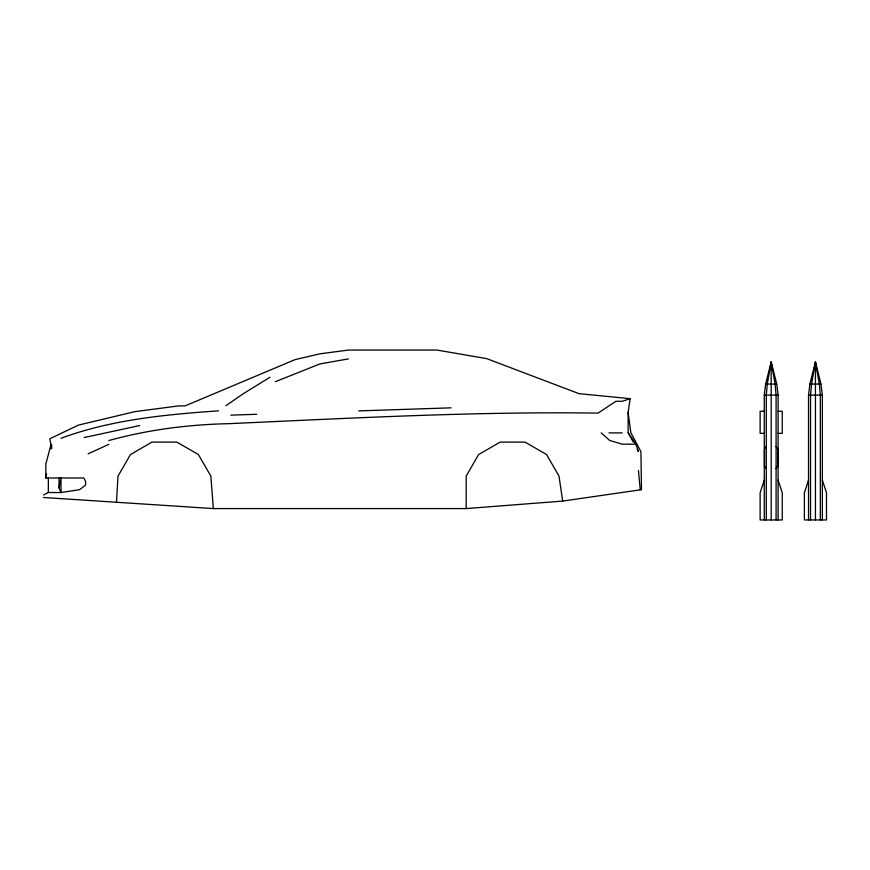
<?xml version="1.0" encoding="UTF-8"?>
<svg xmlns="http://www.w3.org/2000/svg" width="870" height="870" viewBox="0 0 870 870"><rect width="100%" height="100%" fill="white"/><g stroke="black" fill="none" stroke-linecap="round" stroke-linejoin="round"><path stroke-width="1.3" d="M51.656 444.711L51.613 448.637L49.829 438.784L78.333 425.125L134.904 411.64L178.774 405.888L185.103 405.888L295.115 359.604L319.932 353.818L348.424 350.044L436.914 350.044L486.667 358.625L579.018 393.653L630.119 398.678L628.129 412.369L628.129 432.597L633.295 442.112M116.471 502.284L118.026 476.075L130.456 454.542L151.989 442.101L176.86 442.101L198.393 454.542L210.834 476.075L213.346 508.58L466.189 508.58L562.683 501.087L641.494 489.669L640.918 451.628L630.804 432.597L628.129 412.369M764.273 519.955L764.273 395.11L765.654 384.051L771.19 361.931L776.725 384.051L778.106 395.11L778.106 519.955M808.524 519.955L808.524 395.11L809.905 384.051L815.44 361.931L820.965 384.051L822.357 395.11L822.357 519.955M43.5 494.976L48.35 492.529L60.998 492.529L79.551 489.701L85.586 485.101L85.586 481.306L83.748 477.989L45.827 477.989L46.48 473.998M50.601 448.735L51.243 444.755M776.083 519.955L776.083 395.11L775.105 384.051L771.19 361.931L767.275 384.051L766.296 395.11L766.296 519.955M820.323 519.955L820.323 395.11L819.344 384.051L815.44 361.931L811.525 384.051L810.546 395.11L810.546 519.955M59.04 487.863L60.998 477.989L60.998 492.529L59.04 487.863L59.04 477.989M50.993 444.679L45.827 464.08L45.827 477.989M764.273 480.131L760.13 492.779L760.13 519.955L782.25 519.955L782.25 492.779L778.106 480.131M808.524 480.131L804.38 492.779L804.38 519.955L826.5 519.955L826.5 492.779L822.357 480.131M766.296 446.473L764.512 448.996L764.512 466.07L766.296 468.593M776.083 468.593L777.867 466.07L777.867 448.996L776.083 446.473M225.895 405.724L243.187 393.751L269.994 377.275M88.164 453.814L108.848 444.331M275.301 381.712L319.932 363.932L348.424 358.897M60.933 438.306C111.186 419.666 165.343 414.577 218.5 410.836M630.119 398.678L622.224 401.287L615.895 401.287L598.06 413.109C474.77 411.347 351.6 418.187 228.473 423.679C188.018 424.593 147.9 429.736 108.848 440.535M84.107 437.556L139.722 425.55M230.8 415.142L256.661 414.283M358.766 410.901L451.062 407.834M765.654 384.051L776.725 384.051M809.905 384.051L820.965 384.051M764.273 395.11L778.106 395.11M808.524 395.11L822.357 395.11M764.273 411.227L760.13 411.227L760.13 433.358L764.273 433.358M778.106 411.227L782.25 411.227L782.25 433.358L778.106 433.358M608.978 432.901L622.224 432.901M637.166 449.246L638.46 451.628L635.829 444.168L622.224 444.168L609.75 440.492L601.192 432.901M43.5 497.499L213.346 508.58M628.129 432.597L635.829 444.168M562.683 501.087L558.997 476.075L546.567 454.542L525.034 442.101L500.163 442.101L478.63 454.542L466.189 476.075L466.189 508.58M638.46 470.583L640.233 489.669M815.44 361.931L815.44 519.955M771.19 361.931L771.19 519.955M48.35 477.989L48.35 492.529"/></g></svg>
